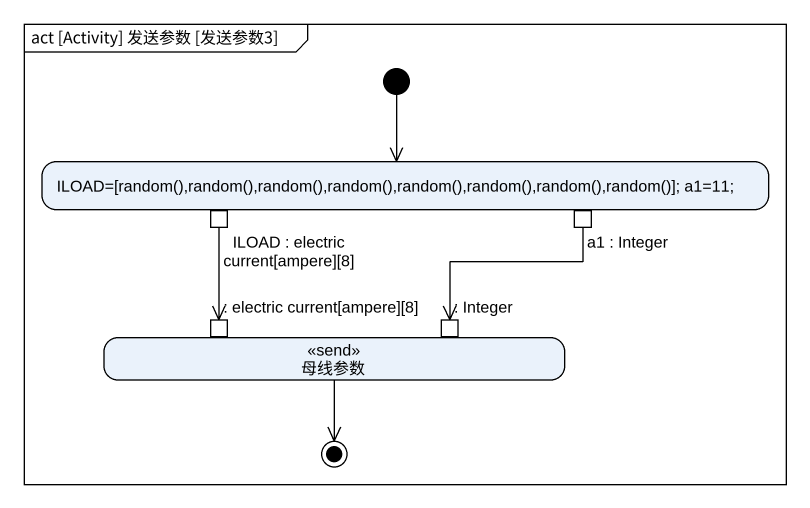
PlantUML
@startuml
mainframe act [Activity] 发送参数 [发送参数3]
hide empty description
state "ILOAD=[random(),random(),random(),random(),random(),random(),random(),random()]; a1=11;" as ILOAD_random_random_random {
  state "ILOAD : electric current[ampere][8]" as ILOAD_electric_current <<outputPin>>
  state "a1 : Integer" as a1_Integer <<outputPin>>
}
state 母线参数 <<send>> {
  state ": electric current[ampere][8]" as electric_current_ampere_8 <<inputPin>>
  state ": Integer" as Integer <<inputPin>>
}
[*] --> ILOAD_random_random_random
ILOAD_electric_current --> electric_current_ampere_8
a1_Integer --> Integer
母线参数 --> [*]
@enduml
